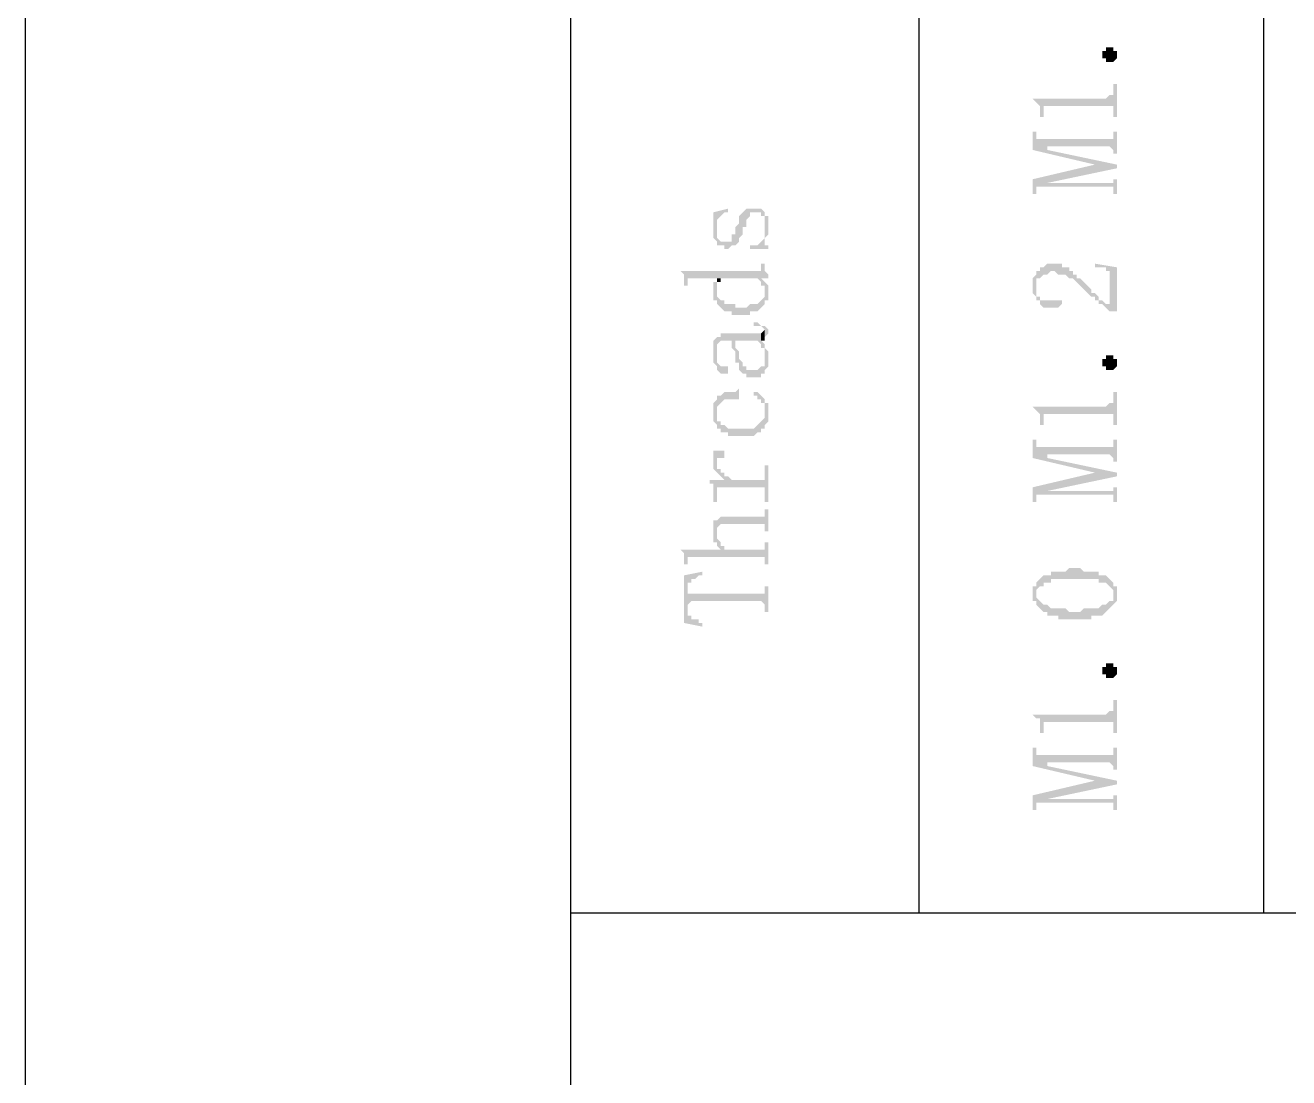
# Model space of a CAD drawing. Header units: millimetres. Extents: x 1186 to 2336, y 1181 to 1549.
# Drawn here: x 1915.52 to 1931.06, y 1397.39 to 1410.34 of the extents above; entities that cross this region are included whole.
import ezdxf

# ---------------------------------------------------------------- set-up
doc = ezdxf.new("R2010")
doc.units = ezdxf.units.MM

msp = doc.modelspace()

# ---------------------------------------------------------------- hatches: boundary and pattern name
at = {"transparency": 33554559}
for points in [[(1928.94984, 1409.97912), (1928.94984, 1409.93399), (1928.94984, 1409.93399), (1928.9047, 1409.88885), (1928.81444, 1409.88885), (1928.81444, 1409.93399), (1928.76931, 1409.93399), (1928.76931, 1409.97912), (1928.76931, 1410.02425), (1928.81444, 1410.02425), (1928.81444, 1410.06938), (1928.9047, 1410.06938), (1928.9047, 1410.02425), (1928.94984, 1410.02425), (1928.94984, 1409.97912)], [(1927.9118, 1409.43753), (1927.9118, 1409.43753), (1927.95693, 1409.3924), (1927.95693, 1409.3924), (1928.00206, 1409.34727), (1928.00206, 1409.30214), (1928.00206, 1409.21187), (1928.04719, 1409.21187), (1928.04719, 1409.34727), (1928.9047, 1409.34727), (1928.9047, 1409.30214), (1928.9047, 1409.21187), (1928.94984, 1409.21187), (1928.94984, 1409.61806), (1928.9047, 1409.61806), (1928.9047, 1409.5278), (1928.9047, 1409.48266), (1928.85957, 1409.48266), (1928.81444, 1409.43753)], [(1927.9118, 1409.03134), (1927.9118, 1408.80568), (1928.67904, 1408.62515), (1928.67904, 1408.62515), (1928.94984, 1408.58002), (1928.94984, 1408.62515), (1928.09232, 1408.80568), (1928.09232, 1408.85081), (1928.00206, 1408.94108), (1927.95693, 1408.94108), (1927.95693, 1409.03134)], [(1928.00206, 1408.94108), (1928.09232, 1408.85081), (1928.85957, 1408.85081), (1928.9047, 1408.80568), (1928.9047, 1408.76055), (1928.94984, 1408.76055), (1928.94984, 1409.03134), (1928.9047, 1409.03134), (1928.9047, 1408.98621), (1928.9047, 1408.94108), (1928.85957, 1408.94108)], [(1927.9118, 1408.44462), (1927.9118, 1408.2641), (1927.95693, 1408.2641), (1927.95693, 1408.30923), (1927.95693, 1408.35436), (1928.00206, 1408.35436), (1928.09232, 1408.39949), (1928.94984, 1408.58002), (1928.67904, 1408.62515)], [(1928.00206, 1408.35436), (1928.9047, 1408.35436), (1928.9047, 1408.2641), (1928.94984, 1408.2641), (1928.94984, 1408.44462), (1928.9047, 1408.44462), (1928.9047, 1408.39949), (1928.09232, 1408.39949)], [(1923.9853, 1408.03844), (1923.9853, 1407.9933), (1924.03043, 1407.67738), (1924.03043, 1407.85791), (1924.03043, 1407.90304), (1924.03043, 1407.94817), (1924.07556, 1407.9933), (1924.07556, 1407.9933), (1924.12069, 1408.03844), (1924.16583, 1408.03844), (1924.16583, 1408.08357)], [(1924.03043, 1407.67738), (1924.03043, 1407.63225), (1924.12069, 1407.63225), (1924.12069, 1407.58711), (1924.16583, 1407.58711), (1924.21096, 1407.63225), (1924.25609, 1407.63225), (1924.30122, 1407.67738), (1924.30122, 1407.72251), (1924.30122, 1407.72251), (1924.34635, 1407.76764), (1924.34635, 1407.81277), (1924.34635, 1407.85791), (1924.39149, 1407.85791), (1924.39149, 1407.94817), (1924.39149, 1407.94817), (1924.43662, 1407.9933), (1924.43662, 1408.03844), (1924.57201, 1408.03844), (1924.57201, 1407.9933), (1924.61715, 1407.9933), (1924.61715, 1407.94817), (1924.61715, 1407.67738), (1924.61715, 1407.72251), (1924.66228, 1407.76764), (1924.66228, 1407.85791), (1924.66228, 1407.9933), (1924.61715, 1407.9933), (1924.61715, 1408.03844), (1924.61715, 1408.03844), (1924.57201, 1408.08357), (1924.39149, 1408.08357), (1924.34635, 1408.03844), (1924.34635, 1408.03844), (1924.30122, 1407.9933), (1924.30122, 1407.94817), (1924.30122, 1407.90304), (1924.25609, 1407.85791), (1924.25609, 1407.81277), (1924.25609, 1407.76764), (1924.21096, 1407.76764), (1924.21096, 1407.67738), (1924.07556, 1407.67738), (1924.03043, 1407.72251), (1924.03043, 1407.76764), (1924.03043, 1407.85791)], [(1923.9853, 1407.85791), (1923.9853, 1407.76764), (1923.9853, 1407.72251), (1924.03043, 1407.67738), (1923.9853, 1407.9933), (1923.9853, 1407.94817)], [(1924.43662, 1407.63225), (1924.43662, 1407.58711), (1924.66228, 1407.58711), (1924.66228, 1407.63225), (1924.61715, 1407.63225), (1924.61715, 1407.85791), (1924.61715, 1407.81277), (1924.61715, 1407.72251), (1924.61715, 1407.72251), (1924.57201, 1407.67738), (1924.57201, 1407.67738), (1924.52688, 1407.63225), (1924.48175, 1407.63225)], [(1923.57911, 1407.31632), (1923.57911, 1407.31632), (1923.62424, 1407.27119), (1923.62424, 1407.22606), (1923.62424, 1407.13579), (1923.66937, 1407.13579), (1923.66937, 1407.22606), (1924.07556, 1407.22606), (1924.07556, 1407.18092), (1924.07556, 1407.22606), (1924.66228, 1407.22606), (1924.66228, 1407.27119), (1924.66228, 1407.27119), (1924.61715, 1407.31632), (1924.61715, 1407.36145), (1924.61715, 1407.40658), (1924.57201, 1407.40658), (1924.57201, 1407.36145), (1924.57201, 1407.31632), (1924.52688, 1407.31632)], [(1927.9118, 1407.13579), (1927.9118, 1407.09066), (1927.9118, 1407.04553), (1927.95693, 1407.0004), (1927.95693, 1407.13579), (1927.95693, 1407.22606), (1928.00206, 1407.22606), (1928.04719, 1407.27119), (1928.09232, 1407.27119), (1928.13746, 1407.31632), (1928.18259, 1407.31632), (1928.22772, 1407.27119), (1928.31798, 1407.27119), (1928.36312, 1407.22606), (1928.40825, 1407.22606), (1928.45338, 1407.18092), (1928.45338, 1407.18092), (1928.49851, 1407.13579), (1928.49851, 1407.13579), (1928.54365, 1407.09066), (1928.54365, 1407.09066), (1928.58878, 1407.04553), (1928.58878, 1407.04553), (1928.63391, 1407.0004), (1928.67904, 1407.0004), (1928.67904, 1406.95526), (1928.72417, 1406.95526), (1928.72417, 1406.91013), (1928.76931, 1406.91013), (1928.81444, 1406.865), (1928.81444, 1406.865), (1928.85957, 1406.81987), (1928.85957, 1406.91013), (1928.81444, 1406.91013), (1928.76931, 1406.95526), (1928.72417, 1406.95526), (1928.72417, 1407.0004), (1928.72417, 1407.0004), (1928.67904, 1407.04553), (1928.63391, 1407.04553), (1928.63391, 1407.09066), (1928.63391, 1407.09066), (1928.58878, 1407.13579), (1928.58878, 1407.13579), (1928.54365, 1407.18092), (1928.54365, 1407.18092), (1928.49851, 1407.22606), (1928.45338, 1407.22606), (1928.45338, 1407.27119), (1928.40825, 1407.27119), (1928.40825, 1407.31632), (1928.36312, 1407.31632), (1928.36312, 1407.36145), (1928.27285, 1407.36145), (1928.27285, 1407.40658), (1928.09232, 1407.40658), (1928.04719, 1407.36145), (1928.00206, 1407.36145), (1928.00206, 1407.31632), (1927.95693, 1407.31632), (1927.95693, 1407.27119), (1927.95693, 1407.27119), (1927.9118, 1407.22606), (1927.9118, 1407.18092), (1927.9118, 1407.18092)], [(1928.67904, 1407.40658), (1928.67904, 1407.36145), (1928.81444, 1407.36145), (1928.81444, 1407.31632), (1928.85957, 1407.31632), (1928.85957, 1406.81987), (1928.94984, 1406.81987), (1928.94984, 1407.36145)], [(1923.9853, 1407.04553), (1923.9853, 1407.0004), (1923.9853, 1406.95526), (1924.03043, 1406.95526), (1924.03043, 1406.91013), (1924.03043, 1406.91013), (1924.07556, 1406.865), (1924.07556, 1406.865), (1924.12069, 1406.81987), (1924.21096, 1406.81987), (1924.21096, 1406.77473), (1924.43662, 1406.77473), (1924.43662, 1406.81987), (1924.52688, 1406.81987), (1924.57201, 1406.865), (1924.57201, 1406.865), (1924.61715, 1406.91013), (1924.61715, 1407.04553), (1924.61715, 1407.0004), (1924.61715, 1407.0004), (1924.57201, 1406.95526), (1924.57201, 1406.95526), (1924.52688, 1406.91013), (1924.43662, 1406.91013), (1924.39149, 1406.865), (1924.25609, 1406.865), (1924.25609, 1406.91013), (1924.12069, 1406.91013), (1924.12069, 1406.95526), (1924.07556, 1406.95526), (1924.03043, 1407.0004), (1924.03043, 1407.18092), (1923.9853, 1407.18092), (1923.9853, 1407.13579), (1923.9853, 1407.09066)], [(1924.03043, 1407.18092), (1924.03043, 1407.09066), (1924.03043, 1407.18092), (1924.07556, 1407.18092), (1924.07556, 1407.22606), (1924.03043, 1407.22606)], [(1924.52688, 1407.22606), (1924.57201, 1407.18092), (1924.57201, 1407.13579), (1924.61715, 1407.13579), (1924.61715, 1406.91013), (1924.61715, 1406.95526), (1924.66228, 1406.95526), (1924.66228, 1407.0004), (1924.66228, 1407.04553), (1924.66228, 1407.09066), (1924.66228, 1407.13579), (1924.61715, 1407.18092), (1924.61715, 1407.18092), (1924.57201, 1407.22606)], [(1927.95693, 1407.0004), (1927.95693, 1406.95526), (1928.00206, 1406.95526), (1928.00206, 1406.91013), (1928.00206, 1406.91013), (1928.04719, 1406.865), (1928.22772, 1406.865), (1928.27285, 1406.91013), (1928.27285, 1406.95526), (1928.00206, 1406.95526), (1928.00206, 1407.0004), (1927.95693, 1407.0004), (1927.95693, 1407.09066), (1927.95693, 1407.09066)], [(1924.48175, 1406.68447), (1924.48175, 1406.63934), (1924.57201, 1406.63934), (1924.61715, 1406.59421), (1924.61715, 1406.45881), (1924.61715, 1406.50394), (1924.61715, 1406.50394), (1924.66228, 1406.54907), (1924.66228, 1406.59421), (1924.61715, 1406.63934), (1924.57201, 1406.63934), (1924.52688, 1406.68447)], [(1923.9853, 1406.32341), (1923.9853, 1406.27828), (1923.9853, 1406.18802), (1923.9853, 1406.18802), (1924.03043, 1406.14288), (1924.03043, 1406.32341), (1924.03043, 1406.41368), (1924.03043, 1406.41368), (1924.07556, 1406.45881), (1924.21096, 1406.45881), (1924.21096, 1406.36854), (1924.25609, 1406.32341), (1924.25609, 1406.27828), (1924.25609, 1406.45881), (1924.52688, 1406.45881), (1924.57201, 1406.41368), (1924.57201, 1406.36854), (1924.61715, 1406.36854), (1924.61715, 1406.27828), (1924.61715, 1406.23315), (1924.61715, 1406.41368), (1924.61715, 1406.41368), (1924.57201, 1406.45881), (1924.57201, 1406.54907), (1924.07556, 1406.54907), (1924.07556, 1406.50394), (1924.03043, 1406.50394), (1923.9853, 1406.45881)], [(1924.57201, 1406.54907), (1924.57201, 1406.45881), (1924.61715, 1406.45881), (1924.61715, 1406.59421), (1924.61715, 1406.59421)], [(1924.25609, 1406.27828), (1924.25609, 1406.18802), (1924.30122, 1406.18802), (1924.30122, 1406.14288), (1924.30122, 1406.09775), (1924.30122, 1406.09775), (1924.34635, 1406.05262), (1924.39149, 1406.05262), (1924.39149, 1406.00749), (1924.57201, 1406.00749), (1924.57201, 1406.05262), (1924.61715, 1406.05262), (1924.61715, 1406.09775), (1924.61715, 1406.09775), (1924.66228, 1406.14288), (1924.66228, 1406.23315), (1924.66228, 1406.27828), (1924.66228, 1406.32341), (1924.61715, 1406.36854), (1924.61715, 1406.18802), (1924.61715, 1406.14288), (1924.57201, 1406.14288), (1924.52688, 1406.09775), (1924.39149, 1406.09775), (1924.39149, 1406.14288), (1924.34635, 1406.14288), (1924.34635, 1406.18802), (1924.34635, 1406.18802), (1924.30122, 1406.23315), (1924.30122, 1406.27828), (1924.30122, 1406.32341), (1924.25609, 1406.36854), (1924.25609, 1406.45881)], [(1924.03043, 1406.14288), (1924.03043, 1406.09775), (1924.03043, 1406.09775), (1924.07556, 1406.05262), (1924.16583, 1406.05262), (1924.16583, 1406.09775), (1924.16583, 1406.14288), (1924.07556, 1406.14288), (1924.03043, 1406.18802), (1924.03043, 1406.32341)], [(1928.94984, 1406.18802), (1928.94984, 1406.14288), (1928.94984, 1406.14288), (1928.9047, 1406.09775), (1928.81444, 1406.09775), (1928.81444, 1406.14288), (1928.76931, 1406.14288), (1928.76931, 1406.18802), (1928.76931, 1406.23315), (1928.81444, 1406.23315), (1928.81444, 1406.27828), (1928.9047, 1406.27828), (1928.9047, 1406.23315), (1928.94984, 1406.23315), (1928.94984, 1406.18802)], [(1923.9853, 1405.69156), (1924.03043, 1405.6013), (1924.03043, 1405.64643), (1924.03043, 1405.64643), (1924.07556, 1405.69156), (1924.07556, 1405.69156), (1924.12069, 1405.73669), (1924.30122, 1405.73669), (1924.30122, 1405.28537), (1924.48175, 1405.28537), (1924.52688, 1405.3305), (1924.57201, 1405.3305), (1924.57201, 1405.37564), (1924.61715, 1405.37564), (1924.61715, 1405.42077), (1924.61715, 1405.42077), (1924.66228, 1405.4659), (1924.66228, 1405.51103), (1924.66228, 1405.6013), (1924.66228, 1405.64643), (1924.66228, 1405.69156), (1924.61715, 1405.69156), (1924.61715, 1405.73669), (1924.61715, 1405.6013), (1924.61715, 1405.51103), (1924.61715, 1405.51103), (1924.57201, 1405.4659), (1924.57201, 1405.4659), (1924.52688, 1405.42077), (1924.52688, 1405.42077), (1924.48175, 1405.37564), (1924.30122, 1405.37564), (1924.30122, 1405.87209), (1924.30122, 1405.87209), (1924.25609, 1405.82696), (1924.12069, 1405.82696), (1924.07556, 1405.78183), (1924.03043, 1405.78183), (1924.03043, 1405.73669), (1924.03043, 1405.73669)], [(1924.48175, 1405.78183), (1924.52688, 1405.78183), (1924.52688, 1405.73669), (1924.57201, 1405.73669), (1924.57201, 1405.69156), (1924.61715, 1405.69156), (1924.61715, 1405.64643), (1924.61715, 1405.6013), (1924.61715, 1405.73669), (1924.61715, 1405.73669), (1924.57201, 1405.78183), (1924.57201, 1405.78183), (1924.52688, 1405.82696), (1924.48175, 1405.82696)], [(1927.9118, 1405.64643), (1927.9118, 1405.64643), (1927.95693, 1405.6013), (1927.95693, 1405.6013), (1928.00206, 1405.55617), (1928.00206, 1405.51103), (1928.00206, 1405.42077), (1928.04719, 1405.42077), (1928.04719, 1405.55617), (1928.9047, 1405.55617), (1928.9047, 1405.51103), (1928.9047, 1405.42077), (1928.94984, 1405.42077), (1928.94984, 1405.82696), (1928.9047, 1405.82696), (1928.9047, 1405.73669), (1928.9047, 1405.69156), (1928.85957, 1405.69156), (1928.81444, 1405.64643)], [(1923.9853, 1405.55617), (1923.9853, 1405.4659), (1923.9853, 1405.4659), (1924.03043, 1405.42077), (1924.03043, 1405.37564), (1924.07556, 1405.37564), (1924.07556, 1405.3305), (1924.16583, 1405.3305), (1924.16583, 1405.28537), (1924.30122, 1405.28537), (1924.30122, 1405.37564), (1924.16583, 1405.37564), (1924.12069, 1405.42077), (1924.07556, 1405.42077), (1924.07556, 1405.4659), (1924.03043, 1405.4659), (1924.03043, 1405.51103), (1924.03043, 1405.6013), (1923.9853, 1405.69156), (1923.9853, 1405.64643), (1923.9853, 1405.6013)], [(1927.9118, 1405.24024), (1927.9118, 1405.01458), (1928.67904, 1404.83405), (1928.67904, 1404.83405), (1928.94984, 1404.78892), (1928.94984, 1404.83405), (1928.09232, 1405.01458), (1928.09232, 1405.05971), (1928.00206, 1405.14998), (1927.95693, 1405.14998), (1927.95693, 1405.24024)], [(1928.00206, 1405.14998), (1928.09232, 1405.05971), (1928.85957, 1405.05971), (1928.9047, 1405.01458), (1928.9047, 1404.96945), (1928.94984, 1404.96945), (1928.94984, 1405.24024), (1928.9047, 1405.24024), (1928.9047, 1405.19511), (1928.9047, 1405.14998), (1928.85957, 1405.14998)], [(1923.9853, 1405.01458), (1923.9853, 1404.92432), (1923.9853, 1404.87918), (1924.03043, 1404.83405), (1924.03043, 1404.96945), (1924.03043, 1405.01458), (1924.12069, 1405.01458), (1924.12069, 1405.05971), (1924.12069, 1405.10484), (1923.9853, 1405.10484), (1923.9853, 1405.05971)], [(1924.03043, 1404.83405), (1924.03043, 1404.83405), (1924.07556, 1404.78892), (1924.07556, 1404.78892), (1924.12069, 1404.74379), (1924.21096, 1404.74379), (1924.16583, 1404.78892), (1924.12069, 1404.78892), (1924.12069, 1404.83405), (1924.07556, 1404.83405), (1924.07556, 1404.87918), (1924.03043, 1404.87918), (1924.03043, 1404.92432), (1924.03043, 1404.96945)], [(1923.94016, 1404.74379), (1923.94016, 1404.69865), (1923.9853, 1404.69865), (1923.9853, 1404.60839), (1923.9853, 1404.56326), (1923.9853, 1404.47299), (1924.03043, 1404.47299), (1924.03043, 1404.60839), (1924.03043, 1404.65352), (1924.61715, 1404.65352), (1924.61715, 1404.60839), (1924.61715, 1404.47299), (1924.66228, 1404.47299), (1924.66228, 1404.92432), (1924.61715, 1404.92432), (1924.61715, 1404.78892), (1924.61715, 1404.74379), (1924.16583, 1404.74379)], [(1927.9118, 1404.65352), (1927.9118, 1404.47299), (1927.95693, 1404.47299), (1927.95693, 1404.51813), (1927.95693, 1404.56326), (1928.00206, 1404.56326), (1928.09232, 1404.60839), (1928.94984, 1404.78892), (1928.67904, 1404.83405)], [(1928.00206, 1404.56326), (1928.9047, 1404.56326), (1928.9047, 1404.47299), (1928.94984, 1404.47299), (1928.94984, 1404.65352), (1928.9047, 1404.65352), (1928.9047, 1404.60839), (1928.09232, 1404.60839)], [(1924.03043, 1404.24733), (1924.03043, 1404.11194), (1924.03043, 1404.15707), (1924.07556, 1404.2022), (1924.61715, 1404.2022), (1924.61715, 1404.11194), (1924.66228, 1404.11194), (1924.66228, 1404.38273), (1924.61715, 1404.38273), (1924.61715, 1404.3376), (1924.61715, 1404.29247), (1924.07556, 1404.29247)], [(1923.9853, 1404.11194), (1923.9853, 1404.0668), (1923.9853, 1403.97654), (1924.03043, 1403.97654), (1924.03043, 1403.93141), (1924.03043, 1403.93141), (1924.07556, 1403.88628), (1924.07556, 1403.88628), (1924.12069, 1403.93141), (1924.07556, 1403.93141), (1924.07556, 1403.97654), (1924.07556, 1403.97654), (1924.03043, 1404.02167), (1924.03043, 1404.24733), (1923.9853, 1404.24733), (1923.9853, 1404.15707), (1923.9853, 1404.15707)], [(1923.57911, 1403.88628), (1923.57911, 1403.88628), (1923.62424, 1403.84114), (1923.62424, 1403.79601), (1923.62424, 1403.70575), (1923.66937, 1403.70575), (1923.66937, 1403.75088), (1923.66937, 1403.79601), (1924.61715, 1403.79601), (1924.61715, 1403.70575), (1924.66228, 1403.70575), (1924.66228, 1403.97654), (1924.61715, 1403.97654), (1924.61715, 1403.93141), (1924.61715, 1403.88628), (1924.12069, 1403.88628), (1924.12069, 1403.93141), (1924.07556, 1403.88628)], [(1923.62424, 1403.57035), (1923.66937, 1403.38982), (1923.66937, 1403.48009), (1923.7145, 1403.48009), (1923.7145, 1403.52522), (1923.75964, 1403.52522), (1923.80477, 1403.57035), (1923.8499, 1403.57035), (1923.8499, 1403.61548)], [(1923.62424, 1403.57035), (1923.62424, 1402.98363), (1923.8499, 1402.9385), (1923.8499, 1402.98363), (1923.80477, 1402.98363), (1923.80477, 1403.02876), (1923.7145, 1403.02876), (1923.7145, 1403.0739), (1923.66937, 1403.0739), (1923.66937, 1403.16416), (1923.66937, 1403.38982)], [(1927.9118, 1403.34469), (1927.9118, 1403.25443), (1927.95693, 1403.25443), (1927.95693, 1403.20929), (1927.95693, 1403.34469), (1927.95693, 1403.38982), (1927.95693, 1403.38982), (1928.00206, 1403.43495), (1928.04719, 1403.43495), (1928.04719, 1403.48009), (1928.13746, 1403.48009), (1928.13746, 1403.52522), (1928.72417, 1403.52522), (1928.72417, 1403.48009), (1928.81444, 1403.48009), (1928.85957, 1403.43495), (1928.85957, 1403.43495), (1928.9047, 1403.38982), (1928.9047, 1403.34469), (1928.9047, 1403.48009), (1928.9047, 1403.48009), (1928.85957, 1403.52522), (1928.85957, 1403.52522), (1928.81444, 1403.57035), (1928.72417, 1403.57035), (1928.72417, 1403.61548), (1928.54365, 1403.61548), (1928.49851, 1403.66061), (1928.36312, 1403.66061), (1928.31798, 1403.61548), (1928.13746, 1403.61548), (1928.13746, 1403.57035), (1928.04719, 1403.57035), (1928.00206, 1403.52522), (1928.00206, 1403.52522), (1927.95693, 1403.48009), (1927.95693, 1403.43495), (1927.9118, 1403.43495)], [(1923.66937, 1403.38982), (1923.66937, 1403.16416), (1923.66937, 1403.20929), (1923.66937, 1403.20929), (1923.7145, 1403.25443), (1924.57201, 1403.25443), (1924.61715, 1403.20929), (1924.61715, 1403.11903), (1924.66228, 1403.11903), (1924.66228, 1403.43495), (1924.61715, 1403.43495), (1924.61715, 1403.38982), (1924.61715, 1403.34469), (1923.66937, 1403.34469)], [(1927.95693, 1403.20929), (1928.00206, 1403.16416), (1928.00206, 1403.16416), (1928.04719, 1403.11903), (1928.09232, 1403.11903), (1928.09232, 1403.0739), (1928.22772, 1403.0739), (1928.22772, 1403.02876), (1928.63391, 1403.02876), (1928.63391, 1403.0739), (1928.76931, 1403.0739), (1928.81444, 1403.11903), (1928.81444, 1403.11903), (1928.85957, 1403.16416), (1928.85957, 1403.16416), (1928.9047, 1403.20929), (1928.9047, 1403.20929), (1928.94984, 1403.25443), (1928.94984, 1403.29956), (1928.94984, 1403.34469), (1928.94984, 1403.38982), (1928.94984, 1403.43495), (1928.9047, 1403.43495), (1928.9047, 1403.48009), (1928.9047, 1403.29956), (1928.9047, 1403.25443), (1928.85957, 1403.25443), (1928.81444, 1403.20929), (1928.76931, 1403.20929), (1928.72417, 1403.16416), (1928.54365, 1403.16416), (1928.49851, 1403.11903), (1928.36312, 1403.11903), (1928.31798, 1403.16416), (1928.13746, 1403.16416), (1928.09232, 1403.20929), (1928.04719, 1403.20929), (1928.00206, 1403.25443), (1928.00206, 1403.25443), (1927.95693, 1403.29956), (1927.95693, 1403.34469)], [(1928.94984, 1402.39691), (1928.94984, 1402.35178), (1928.94984, 1402.35178), (1928.9047, 1402.30665), (1928.81444, 1402.30665), (1928.81444, 1402.35178), (1928.76931, 1402.35178), (1928.76931, 1402.39691), (1928.76931, 1402.44205), (1928.81444, 1402.44205), (1928.81444, 1402.48718), (1928.9047, 1402.48718), (1928.9047, 1402.44205), (1928.94984, 1402.44205), (1928.94984, 1402.39691)], [(1927.9118, 1401.85533), (1927.9118, 1401.85533), (1927.95693, 1401.8102), (1928.00206, 1401.8102), (1928.00206, 1401.76506), (1928.00206, 1401.71993), (1928.00206, 1401.62967), (1928.04719, 1401.62967), (1928.04719, 1401.76506), (1928.9047, 1401.76506), (1928.9047, 1401.71993), (1928.9047, 1401.62967), (1928.94984, 1401.62967), (1928.94984, 1402.03586), (1928.9047, 1402.03586), (1928.9047, 1401.94559), (1928.9047, 1401.90046), (1928.85957, 1401.90046), (1928.81444, 1401.85533)], [(1927.9118, 1401.44914), (1927.9118, 1401.22348), (1928.67904, 1401.04295), (1928.67904, 1401.04295), (1928.94984, 1400.99782), (1928.94984, 1401.04295), (1928.09232, 1401.22348), (1928.09232, 1401.26861), (1928.00206, 1401.35887), (1927.95693, 1401.35887), (1927.95693, 1401.44914)], [(1928.00206, 1401.35887), (1928.09232, 1401.26861), (1928.85957, 1401.26861), (1928.9047, 1401.22348), (1928.9047, 1401.17835), (1928.94984, 1401.17835), (1928.94984, 1401.44914), (1928.9047, 1401.44914), (1928.9047, 1401.40401), (1928.9047, 1401.35887), (1928.85957, 1401.35887)], [(1927.9118, 1400.86242), (1927.9118, 1400.68189), (1927.95693, 1400.68189), (1927.95693, 1400.72702), (1927.95693, 1400.77216), (1928.00206, 1400.77216), (1928.09232, 1400.81729), (1928.94984, 1400.99782), (1928.67904, 1401.04295)], [(1928.00206, 1400.77216), (1928.9047, 1400.77216), (1928.9047, 1400.68189), (1928.94984, 1400.68189), (1928.94984, 1400.86242), (1928.9047, 1400.86242), (1928.9047, 1400.81729), (1928.09232, 1400.81729)]]:
    msp.add_hatch(color=256, dxfattribs=at).paths.add_polyline_path(points)

# ---------------------------------------------------------------- linework, layer by layer
msp.add_line((1922.22506, 1542.83599), (1922.22506, 1256.09504))
msp.add_lwpolyline([(2335.5186, 1251.83599), (2335.5186, 1548.83599), (1915.5186, 1548.83599), (1915.5186, 1251.83599)], close=True)
for points in [[(1926.5127, 1437.10355), (1926.5127, 1399.41819)], [(1930.75512, 1437.10355), (1930.75512, 1399.41819)], [(1922.22514, 1399.41819), (1935.04268, 1399.41819)]]:
    msp.add_lwpolyline(points)

doc.saveas('drawing.dxf')
